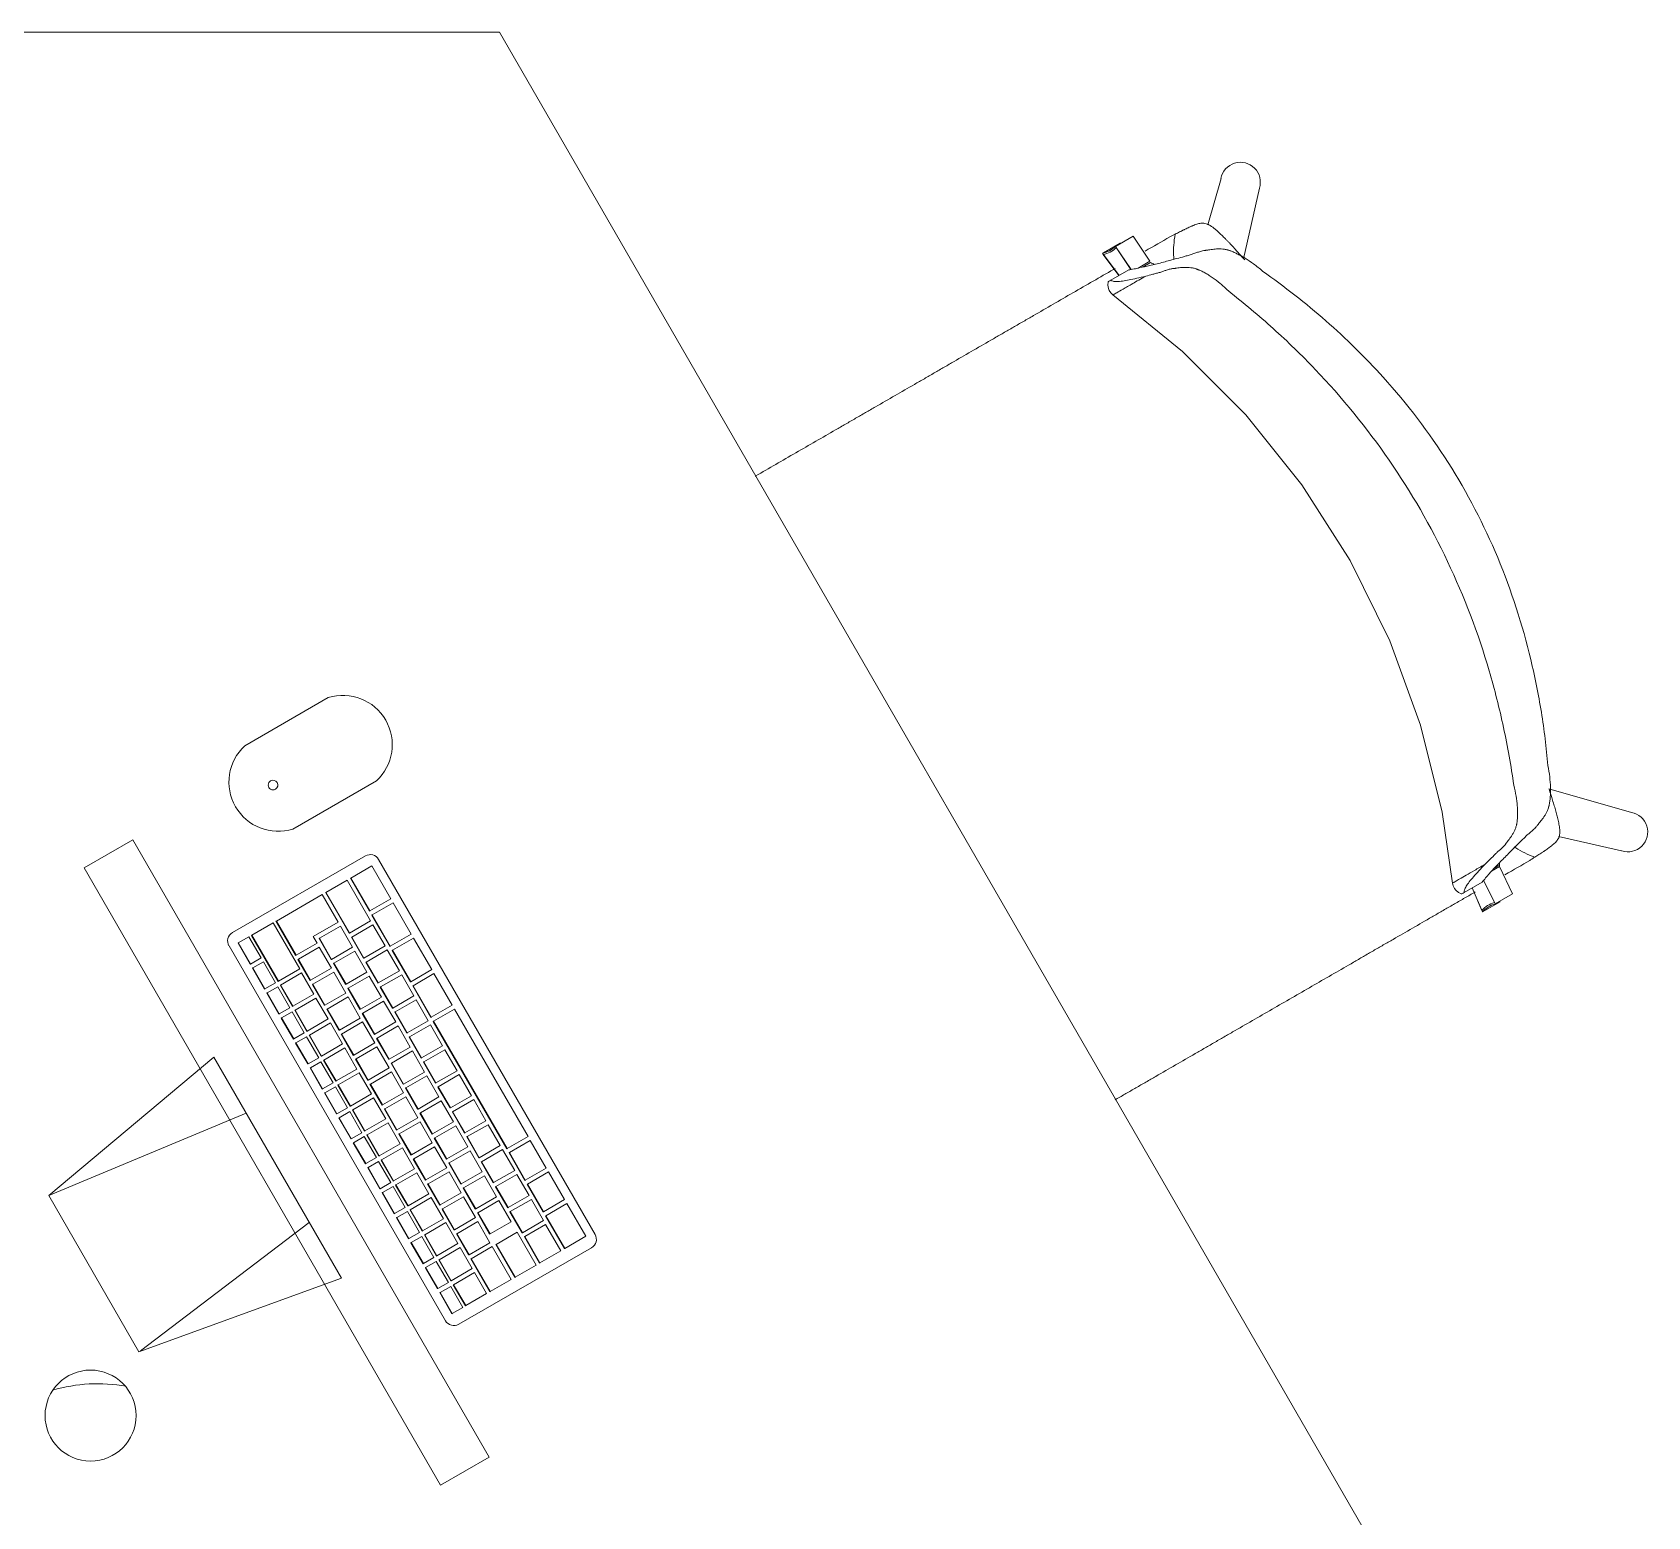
# Model space of a CAD drawing. Header units: millimetres. Extents: x 155927 to 295199, y -4084 to 97293.
# Drawn here: x 179994 to 181059, y 17883 to 18862 of the extents above; entities that cross this region are included whole.
import ezdxf

# ---------------------------------------------------------------- set-up
doc = ezdxf.new("R2010")
doc.units = ezdxf.units.MM
doc.header["$MEASUREMENT"] = 0
doc.layers.add('A-GENM', color=8, linetype='CONTINUOUS', lineweight=9)
doc.layers.add('I-FURN', color=8, linetype='CONTINUOUS', lineweight=9)

msp = doc.modelspace()

# ---------------------------------------------------------------- linework, layer by layer
at = {"layer": 'A-GENM'}
for p, q in [((180188.9, 18423.4), (180133.9, 18391.6)), ((180165.6, 18336.6), (180220.6, 18368.4)), ((180213.4, 18319), (180125.8, 18268.4)), ((180217.6, 18312.4), (180203.8, 18304.4)), ((180230.1, 18290.7), (180217.6, 18312.4)), ((180364.8, 18069.4), (180222.1, 18316.7)), ((180201.3, 18302.9), (180187.4, 18294.9)), ((180216.8, 18276.1), (180201.3, 18302.9)), ((180203.6, 18304.3), (180203.8, 18304.4)), ((180216.1, 18282.6), (180203.6, 18304.3)), ((180203.8, 18304.4), (180216.3, 18282.8)), ((180184.9, 18293.5), (180154.7, 18276)), ((180195.4, 18275.3), (180184.9, 18293.5)), ((180187.2, 18294.8), (180187.4, 18294.9)), ((180202.7, 18268), (180187.2, 18294.8)), ((180187.4, 18294.9), (180202.9, 18268.1)), ((180216.3, 18282.8), (180230.1, 18290.7)), ((180231.6, 18288.1), (180217.8, 18280.2)), ((180243.6, 18267.3), (180231.6, 18288.1)), ((180154.4, 18275.9), (180154.7, 18276)), ((180167.4, 18253.4), (180154.4, 18275.9)), ((180154.7, 18276), (180167.7, 18253.5)), ((180202.9, 18268.1), (180216.8, 18276.1)), ((180216.1, 18282.6), (180216.3, 18282.8)), ((180217.6, 18280), (180217.8, 18280.2)), ((180229.6, 18259.2), (180217.6, 18280)), ((180217.8, 18280.2), (180229.8, 18259.4)), ((180136.6, 18265.6), (180129.6, 18261.6)), ((180144.6, 18251.7), (180136.6, 18265.6)), ((180138.3, 18266.6), (180138.5, 18266.7)), ((180155.8, 18236.2), (180138.3, 18266.6)), ((180152.6, 18274.8), (180138.5, 18266.7)), ((180138.5, 18266.7), (180156, 18236.4)), ((180170.1, 18244.5), (180152.6, 18274.8)), ((180179, 18265.8), (180195.4, 18275.3)), ((180181.5, 18261.5), (180179, 18265.8)), ((180196.9, 18272.7), (180183.1, 18264.7)), ((180204.9, 18258.8), (180196.9, 18272.7)), ((180202.7, 18268), (180202.9, 18268.1)), ((180204.2, 18265.4), (180204.4, 18265.5)), ((180212.2, 18251.5), (180204.2, 18265.4)), ((180218.3, 18273.5), (180204.4, 18265.5)), ((180204.4, 18265.5), (180212.4, 18251.6)), ((180226.3, 18259.6), (180218.3, 18273.5)), ((180229.8, 18259.4), (180243.6, 18267.3)), ((180123.5, 18259.8), (180266.2, 18012.5)), ((180129.4, 18261.4), (180129.6, 18261.6)), ((180137.4, 18247.6), (180129.4, 18261.4)), ((180129.6, 18261.6), (180137.6, 18247.7)), ((180167.7, 18253.5), (180181.5, 18261.5)), ((180183, 18258.9), (180169.2, 18250.9)), ((180182.8, 18264.6), (180183.1, 18264.7)), ((180190.8, 18250.7), (180182.8, 18264.6)), ((180191, 18245), (180183, 18258.9)), ((180183.1, 18264.7), (180191.1, 18250.8)), ((180191.1, 18250.8), (180204.9, 18258.8)), ((180206.4, 18256.2), (180192.6, 18248.2)), ((180214.4, 18242.4), (180206.4, 18256.2)), ((180212.4, 18251.6), (180226.3, 18259.6)), ((180227.8, 18257), (180213.9, 18249)), ((180235.8, 18243.2), (180227.8, 18257)), ((180229.6, 18259.2), (180229.8, 18259.4)), ((180231.1, 18256.6), (180231.3, 18256.8)), ((180243.1, 18235.9), (180231.1, 18256.6)), ((180245.1, 18264.7), (180231.3, 18256.8)), ((180231.3, 18256.8), (180243.3, 18236)), ((180257.1, 18244), (180245.1, 18264.7)), ((180137.4, 18247.6), (180137.6, 18247.7)), ((180137.6, 18247.7), (180144.6, 18251.7)), ((180138.9, 18245), (180139.1, 18245.1)), ((180146.9, 18231.1), (180138.9, 18245)), ((180146.1, 18249.1), (180139.1, 18245.1)), ((180139.1, 18245.1), (180147.1, 18231.3)), ((180154.1, 18235.3), (180146.1, 18249.1)), ((180156, 18236.4), (180170.1, 18244.5)), ((180167.4, 18253.4), (180167.7, 18253.5)), ((180168.9, 18250.8), (180169.2, 18250.9)), ((180176.9, 18236.9), (180168.9, 18250.8)), ((180169.2, 18250.9), (180177.2, 18237)), ((180177.2, 18237), (180191, 18245)), ((180190.8, 18250.7), (180191.1, 18250.8)), ((180192.3, 18248.1), (180192.6, 18248.2)), ((180200.3, 18234.2), (180192.3, 18248.1)), ((180192.6, 18248.2), (180200.6, 18234.4)), ((180212.2, 18251.5), (180212.4, 18251.6)), ((180213.7, 18248.9), (180213.9, 18249)), ((180221.7, 18235.1), (180213.7, 18248.9)), ((180213.9, 18249), (180221.9, 18235.2)), ((180243.3, 18236), (180257.1, 18244)), ((180147.1, 18231.3), (180154.1, 18235.3)), ((180155.8, 18236.2), (180156, 18236.4)), ((180157.3, 18233.6), (180157.5, 18233.8)), ((180165.3, 18219.8), (180157.3, 18233.6)), ((180171.3, 18241.8), (180157.5, 18233.8)), ((180157.5, 18233.8), (180165.5, 18219.9)), ((180179.3, 18227.9), (180171.3, 18241.8)), ((180176.9, 18236.9), (180177.2, 18237)), ((180178.4, 18234.3), (180178.7, 18234.4)), ((180186.4, 18220.5), (180178.4, 18234.3)), ((180192.5, 18242.4), (180178.7, 18234.4)), ((180178.7, 18234.4), (180186.7, 18220.6)), ((180200.5, 18228.6), (180192.5, 18242.4)), ((180200.3, 18234.2), (180200.6, 18234.4)), ((180200.6, 18234.4), (180214.4, 18242.4)), ((180215.9, 18239.8), (180202.1, 18231.8)), ((180223.9, 18225.9), (180215.9, 18239.8)), ((180221.7, 18235.1), (180221.9, 18235.2)), ((180221.9, 18235.2), (180235.8, 18243.2)), ((180237.3, 18240.6), (180223.4, 18232.6)), ((180245.3, 18226.7), (180237.3, 18240.6)), ((180243.1, 18235.9), (180243.3, 18236)), ((180244.6, 18233.3), (180244.8, 18233.4)), ((180256.6, 18212.5), (180244.6, 18233.3)), ((180258.6, 18241.4), (180244.8, 18233.4)), ((180244.8, 18233.4), (180256.8, 18212.6)), ((180270.6, 18220.6), (180258.6, 18241.4)), ((180146.9, 18231.1), (180147.1, 18231.3)), ((180148.4, 18228.5), (180148.6, 18228.7)), ((180156.4, 18214.7), (180148.4, 18228.5)), ((180155.6, 18232.7), (180148.6, 18228.7)), ((180148.6, 18228.7), (180156.6, 18214.8)), ((180163.6, 18218.8), (180155.6, 18232.7)), ((180165.5, 18219.9), (180179.3, 18227.9)), ((180180.8, 18225.3), (180167, 18217.3)), ((180188.8, 18211.5), (180180.8, 18225.3)), ((180186.7, 18220.6), (180200.5, 18228.6)), ((180202, 18226), (180188.2, 18218)), ((180201.8, 18231.6), (180202.1, 18231.8)), ((180209.8, 18217.8), (180201.8, 18231.6)), ((180210, 18212.1), (180202, 18226)), ((180202.1, 18231.8), (180210.1, 18217.9)), ((180210.1, 18217.9), (180223.9, 18225.9)), ((180225.4, 18223.3), (180211.6, 18215.3)), ((180223.2, 18232.5), (180223.4, 18232.6)), ((180231.2, 18218.6), (180223.2, 18232.5)), ((180223.4, 18232.6), (180231.4, 18218.7)), ((180233.4, 18209.5), (180225.4, 18223.3)), ((180231.4, 18218.7), (180245.3, 18226.7)), ((180246.8, 18224.1), (180232.9, 18216.1)), ((180254.8, 18210.3), (180246.8, 18224.1)), ((180156.4, 18214.7), (180156.6, 18214.8)), ((180156.6, 18214.8), (180163.6, 18218.8)), ((180157.9, 18212.1), (180158.1, 18212.2)), ((180165.9, 18198.2), (180157.9, 18212.1)), ((180165.1, 18216.2), (180158.1, 18212.2)), ((180158.1, 18212.2), (180166.1, 18198.4)), ((180173.1, 18202.3), (180165.1, 18216.2)), ((180165.3, 18219.8), (180165.5, 18219.9)), ((180166.8, 18217.2), (180167, 18217.3)), ((180174.8, 18203.3), (180166.8, 18217.2)), ((180167, 18217.3), (180175, 18203.5)), ((180186.4, 18220.5), (180186.7, 18220.6)), ((180187.9, 18217.9), (180188.2, 18218)), ((180195.9, 18204), (180187.9, 18217.9)), ((180188.2, 18218), (180196.2, 18204.1)), ((180196.2, 18204.1), (180210, 18212.1)), ((180209.8, 18217.8), (180210.1, 18217.9)), ((180211.3, 18215.2), (180211.6, 18215.3)), ((180219.3, 18201.3), (180211.3, 18215.2)), ((180211.6, 18215.3), (180219.6, 18201.5)), ((180231.2, 18218.6), (180231.4, 18218.7)), ((180232.7, 18216), (180232.9, 18216.1)), ((180240.7, 18202.1), (180232.7, 18216)), ((180232.9, 18216.1), (180240.9, 18202.3)), ((180256.6, 18212.5), (180256.8, 18212.6)), ((180256.8, 18212.6), (180270.6, 18220.6)), ((180272.1, 18218), (180258.3, 18210)), ((180320.6, 18134), (180272.1, 18218)), ((180166.1, 18198.4), (180173.1, 18202.3)), ((180174.8, 18203.3), (180175, 18203.5)), ((180175, 18203.5), (180188.8, 18211.5)), ((180190.3, 18208.9), (180176.5, 18200.9)), ((180198.3, 18195), (180190.3, 18208.9)), ((180195.9, 18204), (180196.2, 18204.1)), ((180197.4, 18201.4), (180197.7, 18201.5)), ((180205.4, 18187.5), (180197.4, 18201.4)), ((180211.5, 18209.5), (180197.7, 18201.5)), ((180197.7, 18201.5), (180205.7, 18187.7)), ((180219.5, 18195.7), (180211.5, 18209.5)), ((180219.3, 18201.3), (180219.6, 18201.5)), ((180219.6, 18201.5), (180233.4, 18209.5)), ((180234.9, 18206.9), (180221.1, 18198.9)), ((180242.9, 18193), (180234.9, 18206.9)), ((180240.7, 18202.1), (180240.9, 18202.3)), ((180240.9, 18202.3), (180254.8, 18210.3)), ((180256.3, 18207.7), (180242.4, 18199.7)), ((180264.3, 18193.8), (180256.3, 18207.7)), ((180258.1, 18209.9), (180258.3, 18210)), ((180306.6, 18125.9), (180258.1, 18209.9)), ((180258.3, 18210), (180306.8, 18126)), ((180165.9, 18198.2), (180166.1, 18198.4)), ((180167.4, 18195.6), (180167.6, 18195.8)), ((180175.4, 18181.8), (180167.4, 18195.6)), ((180174.6, 18199.7), (180167.6, 18195.8)), ((180167.6, 18195.8), (180175.6, 18181.9)), ((180182.6, 18185.9), (180174.6, 18199.7)), ((180176.3, 18200.7), (180176.5, 18200.9)), ((180184.3, 18186.9), (180176.3, 18200.7)), ((180176.5, 18200.9), (180184.5, 18187)), ((180184.5, 18187), (180198.3, 18195)), ((180199.8, 18192.4), (180186, 18184.4)), ((180207.8, 18178.5), (180199.8, 18192.4)), ((180205.7, 18187.7), (180219.5, 18195.7)), ((180221, 18193.1), (180207.2, 18185.1)), ((180220.8, 18198.7), (180221.1, 18198.9)), ((180228.8, 18184.9), (180220.8, 18198.7)), ((180229, 18179.2), (180221, 18193.1)), ((180221.1, 18198.9), (180229.1, 18185)), ((180229.1, 18185), (180242.9, 18193)), ((180244.4, 18190.4), (180230.6, 18182.4)), ((180242.2, 18199.5), (180242.4, 18199.7)), ((180250.2, 18185.7), (180242.2, 18199.5)), ((180242.4, 18199.7), (180250.4, 18185.8)), ((180252.4, 18176.5), (180244.4, 18190.4)), ((180250.4, 18185.8), (180264.3, 18193.8)), ((180265.8, 18191.2), (180251.9, 18183.2)), ((180273.8, 18177.4), (180265.8, 18191.2)), ((180175.4, 18181.8), (180175.6, 18181.9)), ((180175.6, 18181.9), (180182.6, 18185.9)), ((180184.1, 18183.3), (180177.1, 18179.3)), ((180192.1, 18169.4), (180184.1, 18183.3)), ((180184.3, 18186.9), (180184.5, 18187)), ((180185.8, 18184.3), (180186, 18184.4)), ((180193.8, 18170.4), (180185.8, 18184.3)), ((180186, 18184.4), (180194, 18170.6)), ((180205.4, 18187.5), (180205.7, 18187.7)), ((180206.9, 18184.9), (180207.2, 18185.1)), ((180214.9, 18171.1), (180206.9, 18184.9)), ((180207.2, 18185.1), (180215.2, 18171.2)), ((180228.8, 18184.9), (180229.1, 18185)), ((180230.3, 18182.3), (180230.6, 18182.4)), ((180238.3, 18168.4), (180230.3, 18182.3)), ((180230.6, 18182.4), (180238.6, 18168.6)), ((180250.2, 18185.7), (180250.4, 18185.8)), ((180251.7, 18183.1), (180251.9, 18183.2)), ((180259.7, 18169.2), (180251.7, 18183.1)), ((180251.9, 18183.2), (180259.9, 18169.4)), ((180176.9, 18179.2), (180177.1, 18179.3)), ((180184.9, 18165.3), (180176.9, 18179.2)), ((180177.1, 18179.3), (180185.1, 18165.4)), ((180185.1, 18165.4), (180192.1, 18169.4)), ((180193.8, 18170.4), (180194, 18170.6)), ((180194, 18170.6), (180207.8, 18178.5)), ((180209.3, 18175.9), (180195.5, 18168)), ((180217.3, 18162.1), (180209.3, 18175.9)), ((180214.9, 18171.1), (180215.2, 18171.2)), ((180215.2, 18171.2), (180229, 18179.2)), ((180230.5, 18176.6), (180216.7, 18168.6)), ((180238.5, 18162.8), (180230.5, 18176.6)), ((180238.6, 18168.6), (180252.4, 18176.5)), ((180253.9, 18173.9), (180240.1, 18166)), ((180261.9, 18160.1), (180253.9, 18173.9)), ((180259.7, 18169.2), (180259.9, 18169.4)), ((180259.9, 18169.4), (180273.8, 18177.4)), ((180275.3, 18174.8), (180261.4, 18166.8)), ((180283.3, 18160.9), (180275.3, 18174.8)), ((180184.9, 18165.3), (180185.1, 18165.4)), ((180186.4, 18162.7), (180186.6, 18162.8)), ((180194.4, 18148.9), (180186.4, 18162.7)), ((180193.6, 18166.8), (180186.6, 18162.8)), ((180186.6, 18162.8), (180194.6, 18149)), ((180201.6, 18153), (180193.6, 18166.8)), ((180195.3, 18167.8), (180195.5, 18168)), ((180203.3, 18154), (180195.3, 18167.8)), ((180195.5, 18168), (180203.5, 18154.1)), ((180203.5, 18154.1), (180217.3, 18162.1)), ((180218.8, 18159.5), (180205, 18151.5)), ((180216.4, 18168.5), (180216.7, 18168.6)), ((180224.4, 18154.6), (180216.4, 18168.5)), ((180216.7, 18168.6), (180224.7, 18154.8)), ((180226.8, 18145.6), (180218.8, 18159.5)), ((180224.7, 18154.8), (180238.5, 18162.8)), ((180240, 18160.2), (180226.2, 18152.2)), ((180238.3, 18168.4), (180238.6, 18168.6)), ((180239.8, 18165.8), (180240.1, 18166)), ((180247.8, 18152), (180239.8, 18165.8)), ((180248, 18146.3), (180240, 18160.2)), ((180240.1, 18166), (180248.1, 18152.1)), ((180248.1, 18152.1), (180261.9, 18160.1)), ((180261.2, 18166.6), (180261.4, 18166.8)), ((180269.2, 18152.8), (180261.2, 18166.6)), ((180261.4, 18166.8), (180269.4, 18152.9)), ((180269.4, 18152.9), (180283.3, 18160.9)), ((180194.4, 18148.9), (180194.6, 18149)), ((180194.6, 18149), (180201.6, 18153)), ((180203.1, 18150.4), (180196.1, 18146.4)), ((180211.1, 18136.5), (180203.1, 18150.4)), ((180203.3, 18154), (180203.5, 18154.1)), ((180204.8, 18151.4), (180205, 18151.5)), ((180212.8, 18137.5), (180204.8, 18151.4)), ((180205, 18151.5), (180213, 18137.7)), ((180224.4, 18154.6), (180224.7, 18154.8)), ((180225.9, 18152), (180226.2, 18152.2)), ((180233.9, 18138.2), (180225.9, 18152)), ((180226.2, 18152.2), (180234.2, 18138.3)), ((180247.8, 18152), (180248.1, 18152.1)), ((180249.3, 18149.4), (180249.6, 18149.5)), ((180257.3, 18135.5), (180249.3, 18149.4)), ((180263.4, 18157.5), (180249.6, 18149.5)), ((180249.6, 18149.5), (180257.6, 18135.7)), ((180271.4, 18143.6), (180263.4, 18157.5)), ((180269.2, 18152.8), (180269.4, 18152.9)), ((180270.7, 18150.2), (180270.9, 18150.3)), ((180278.7, 18136.3), (180270.7, 18150.2)), ((180284.8, 18158.3), (180270.9, 18150.3)), ((180270.9, 18150.3), (180278.9, 18136.5)), ((180292.8, 18144.4), (180284.8, 18158.3)), ((180195.9, 18146.3), (180196.1, 18146.4)), ((180203.9, 18132.4), (180195.9, 18146.3)), ((180196.1, 18146.4), (180204.1, 18132.5)), ((180212.8, 18137.5), (180213, 18137.7)), ((180213, 18137.7), (180226.8, 18145.6)), ((180228.3, 18143), (180214.5, 18135.1)), ((180236.3, 18129.2), (180228.3, 18143)), ((180233.9, 18138.2), (180234.2, 18138.3)), ((180234.2, 18138.3), (180248, 18146.3)), ((180249.5, 18143.7), (180235.7, 18135.7)), ((180257.5, 18129.8), (180249.5, 18143.7)), ((180257.6, 18135.7), (180271.4, 18143.6)), ((180272.9, 18141), (180259.1, 18133.1)), ((180280.9, 18127.2), (180272.9, 18141)), ((180278.9, 18136.5), (180292.8, 18144.4)), ((180294.3, 18141.8), (180280.4, 18133.9)), ((180302.3, 18128), (180294.3, 18141.8)), ((180203.9, 18132.4), (180204.1, 18132.5)), ((180204.1, 18132.5), (180211.1, 18136.5)), ((180205.4, 18129.8), (180205.6, 18129.9)), ((180213.4, 18115.9), (180205.4, 18129.8)), ((180212.6, 18133.9), (180205.6, 18129.9)), ((180205.6, 18129.9), (180213.6, 18116.1)), ((180220.6, 18120.1), (180212.6, 18133.9)), ((180214.3, 18134.9), (180214.5, 18135.1)), ((180222.3, 18121.1), (180214.3, 18134.9)), ((180214.5, 18135.1), (180222.5, 18121.2)), ((180222.5, 18121.2), (180236.3, 18129.2)), ((180237.8, 18126.6), (180224, 18118.6)), ((180235.4, 18135.6), (180235.7, 18135.7)), ((180243.4, 18121.7), (180235.4, 18135.6)), ((180235.7, 18135.7), (180243.7, 18121.9)), ((180245.8, 18112.7), (180237.8, 18126.6)), ((180243.7, 18121.9), (180257.5, 18129.8)), ((180259, 18127.2), (180245.2, 18119.3)), ((180257.3, 18135.5), (180257.6, 18135.7)), ((180258.8, 18132.9), (180259.1, 18133.1)), ((180266.8, 18119.1), (180258.8, 18132.9)), ((180267, 18113.4), (180259, 18127.2)), ((180259.1, 18133.1), (180267.1, 18119.2)), ((180267.1, 18119.2), (180280.9, 18127.2)), ((180278.7, 18136.3), (180278.9, 18136.5)), ((180280.2, 18133.7), (180280.4, 18133.9)), ((180288.2, 18119.9), (180280.2, 18133.7)), ((180280.4, 18133.9), (180288.4, 18120)), ((180288.4, 18120), (180302.3, 18128)), ((180306.8, 18126), (180320.6, 18134)), ((180322.1, 18131.4), (180308.3, 18123.4)), ((180332.6, 18113.2), (180322.1, 18131.4)), ((180213.4, 18115.9), (180213.6, 18116.1)), ((180213.6, 18116.1), (180220.6, 18120.1)), ((180222.1, 18117.5), (180215.1, 18113.5)), ((180230.1, 18103.6), (180222.1, 18117.5)), ((180222.3, 18121.1), (180222.5, 18121.2)), ((180223.8, 18118.5), (180224, 18118.6)), ((180231.8, 18104.6), (180223.8, 18118.5)), ((180224, 18118.6), (180232, 18104.7)), ((180243.4, 18121.7), (180243.7, 18121.9)), ((180244.9, 18119.1), (180245.2, 18119.3)), ((180252.9, 18105.3), (180244.9, 18119.1)), ((180245.2, 18119.3), (180253.2, 18105.4)), ((180266.8, 18119.1), (180267.1, 18119.2)), ((180268.3, 18116.5), (180268.6, 18116.6)), ((180276.3, 18102.6), (180268.3, 18116.5)), ((180282.4, 18124.6), (180268.6, 18116.6)), ((180268.6, 18116.6), (180276.6, 18102.7)), ((180290.4, 18110.7), (180282.4, 18124.6)), ((180288.2, 18119.9), (180288.4, 18120)), ((180289.7, 18117.3), (180289.9, 18117.4)), ((180297.7, 18103.4), (180289.7, 18117.3)), ((180303.8, 18125.4), (180289.9, 18117.4)), ((180289.9, 18117.4), (180297.9, 18103.6)), ((180311.8, 18111.5), (180303.8, 18125.4)), ((180306.6, 18125.9), (180306.8, 18126)), ((180308.1, 18123.3), (180308.3, 18123.4)), ((180318.6, 18105.1), (180308.1, 18123.3)), ((180308.3, 18123.4), (180318.8, 18105.2)), ((180214.9, 18113.3), (180215.1, 18113.5)), ((180222.9, 18099.5), (180214.9, 18113.3)), ((180215.1, 18113.5), (180223.1, 18099.6)), ((180232, 18104.7), (180245.8, 18112.7)), ((180247.3, 18110.1), (180233.5, 18102.1)), ((180255.3, 18096.3), (180247.3, 18110.1)), ((180252.9, 18105.3), (180253.2, 18105.4)), ((180253.2, 18105.4), (180267, 18113.4)), ((180268.5, 18110.8), (180254.7, 18102.8)), ((180276.5, 18096.9), (180268.5, 18110.8)), ((180276.6, 18102.7), (180290.4, 18110.7)), ((180291.9, 18108.1), (180278.1, 18100.2)), ((180299.9, 18094.3), (180291.9, 18108.1)), ((180297.9, 18103.6), (180311.8, 18111.5)), ((180313.3, 18108.9), (180299.4, 18101)), ((180321.3, 18095.1), (180313.3, 18108.9)), ((180318.6, 18105.1), (180318.8, 18105.2)), ((180318.8, 18105.2), (180332.6, 18113.2)), ((180334.1, 18110.6), (180320.3, 18102.6)), ((180344.6, 18092.4), (180334.1, 18110.6)), ((180222.9, 18099.5), (180223.1, 18099.6)), ((180223.1, 18099.6), (180230.1, 18103.6)), ((180224.4, 18096.9), (180224.6, 18097)), ((180232.4, 18083), (180224.4, 18096.9)), ((180231.6, 18101), (180224.6, 18097)), ((180224.6, 18097), (180232.6, 18083.2)), ((180239.6, 18087.2), (180231.6, 18101)), ((180231.8, 18104.6), (180232, 18104.7)), ((180233.3, 18102), (180233.5, 18102.1)), ((180241.3, 18088.2), (180233.3, 18102)), ((180233.5, 18102.1), (180241.5, 18088.3)), ((180241.5, 18088.3), (180255.3, 18096.3)), ((180254.4, 18102.7), (180254.7, 18102.8)), ((180262.4, 18088.8), (180254.4, 18102.7)), ((180254.7, 18102.8), (180262.7, 18089)), ((180262.7, 18089), (180276.5, 18096.9)), ((180276.3, 18102.6), (180276.6, 18102.7)), ((180277.8, 18100), (180278.1, 18100.2)), ((180285.8, 18086.2), (180277.8, 18100)), ((180278.1, 18100.2), (180286.1, 18086.3)), ((180297.7, 18103.4), (180297.9, 18103.6)), ((180299.2, 18100.8), (180299.4, 18101)), ((180307.2, 18087), (180299.2, 18100.8)), ((180299.4, 18101), (180307.4, 18087.1)), ((180307.4, 18087.1), (180321.3, 18095.1)), ((180320.1, 18102.5), (180320.3, 18102.6)), ((180330.6, 18084.3), (180320.1, 18102.5)), ((180320.3, 18102.6), (180330.8, 18084.4)), ((180232.6, 18083.2), (180239.6, 18087.2)), ((180241.1, 18084.6), (180234.1, 18080.6)), ((180249.1, 18070.7), (180241.1, 18084.6)), ((180241.3, 18088.2), (180241.5, 18088.3)), ((180242.8, 18085.6), (180243, 18085.7)), ((180250.8, 18071.7), (180242.8, 18085.6)), ((180256.8, 18093.7), (180243, 18085.7)), ((180243, 18085.7), (180251, 18071.8)), ((180264.8, 18079.8), (180256.8, 18093.7)), ((180262.4, 18088.8), (180262.7, 18089)), ((180263.9, 18086.2), (180264.2, 18086.4)), ((180271.9, 18072.4), (180263.9, 18086.2)), ((180278, 18094.3), (180264.2, 18086.4)), ((180264.2, 18086.4), (180272.2, 18072.5)), ((180286, 18080.5), (180278, 18094.3)), ((180285.8, 18086.2), (180286.1, 18086.3)), ((180286.1, 18086.3), (180299.9, 18094.3)), ((180301.4, 18091.7), (180287.6, 18083.7)), ((180309.4, 18077.8), (180301.4, 18091.7)), ((180307.2, 18087), (180307.4, 18087.1)), ((180308.7, 18084.4), (180308.9, 18084.5)), ((180316.7, 18070.5), (180308.7, 18084.4)), ((180322.8, 18092.5), (180308.9, 18084.5)), ((180308.9, 18084.5), (180316.9, 18070.6)), ((180330.8, 18078.6), (180322.8, 18092.5)), ((180330.6, 18084.3), (180330.8, 18084.4)), ((180330.8, 18084.4), (180344.6, 18092.4)), ((180346.1, 18089.8), (180332.3, 18081.8)), ((180358.6, 18068.2), (180346.1, 18089.8)), ((180232.4, 18083), (180232.6, 18083.2)), ((180233.9, 18080.4), (180234.1, 18080.6)), ((180241.9, 18066.6), (180233.9, 18080.4)), ((180234.1, 18080.6), (180242.1, 18066.7)), ((180251, 18071.8), (180264.8, 18079.8)), ((180266.3, 18077.2), (180252.5, 18069.2)), ((180274.3, 18063.4), (180266.3, 18077.2)), ((180272.2, 18072.5), (180286, 18080.5)), ((180287.5, 18077.9), (180273.7, 18069.9)), ((180287.3, 18083.6), (180287.6, 18083.7)), ((180295.3, 18069.7), (180287.3, 18083.6)), ((180295.5, 18064), (180287.5, 18077.9)), ((180287.6, 18083.7), (180295.6, 18069.8)), ((180295.6, 18069.8), (180309.4, 18077.8)), ((180316.9, 18070.6), (180330.8, 18078.6)), ((180332.2, 18076), (180318.4, 18068)), ((180332.1, 18081.7), (180332.3, 18081.8)), ((180344.6, 18060.1), (180332.1, 18081.7)), ((180342.2, 18058.7), (180332.2, 18076)), ((180332.3, 18081.8), (180344.8, 18060.2)), ((180241.9, 18066.6), (180242.1, 18066.7)), ((180242.1, 18066.7), (180249.1, 18070.7)), ((180243.4, 18064), (180243.6, 18064.1)), ((180251.4, 18050.1), (180243.4, 18064)), ((180250.6, 18068.1), (180243.6, 18064.1)), ((180243.6, 18064.1), (180251.6, 18050.3)), ((180258.6, 18054.3), (180250.6, 18068.1)), ((180250.8, 18071.7), (180251, 18071.8)), ((180252.3, 18069.1), (180252.5, 18069.2)), ((180260.3, 18055.2), (180252.3, 18069.1)), ((180252.5, 18069.2), (180260.5, 18055.4)), ((180260.5, 18055.4), (180274.3, 18063.4)), ((180271.9, 18072.4), (180272.2, 18072.5)), ((180273.4, 18069.8), (180273.7, 18069.9)), ((180281.4, 18055.9), (180273.4, 18069.8)), ((180273.7, 18069.9), (180281.7, 18056)), ((180281.7, 18056), (180295.5, 18064)), ((180295.3, 18069.7), (180295.6, 18069.8)), ((180299.3, 18062.8), (180299.6, 18062.9)), ((180311.8, 18041.1), (180299.3, 18062.8)), ((180313.4, 18070.9), (180299.6, 18062.9)), ((180299.6, 18062.9), (180312.1, 18041.3)), ((180325.9, 18049.2), (180313.4, 18070.9)), ((180316.7, 18070.5), (180316.9, 18070.6)), ((180318.2, 18067.9), (180318.4, 18068)), ((180328.2, 18050.6), (180318.2, 18067.9)), ((180318.4, 18068), (180328.4, 18050.7)), ((180344.8, 18060.2), (180358.6, 18068.2)), ((180251.6, 18050.3), (180258.6, 18054.3)), ((180260.3, 18055.2), (180260.5, 18055.4)), ((180261.8, 18052.6), (180262, 18052.8)), ((180269.8, 18038.8), (180261.8, 18052.6)), ((180275.8, 18060.8), (180262, 18052.8)), ((180262, 18052.8), (180270, 18038.9)), ((180274.9, 18010.2), (180362.5, 18060.7)), ((180283.8, 18046.9), (180275.8, 18060.8)), ((180281.4, 18055.9), (180281.7, 18056)), ((180282.9, 18053.3), (180283.2, 18053.4)), ((180295.4, 18031.7), (180282.9, 18053.3)), ((180297, 18061.4), (180283.2, 18053.4)), ((180283.2, 18053.4), (180295.7, 18031.8)), ((180309.5, 18039.8), (180297, 18061.4)), ((180328.4, 18050.7), (180342.2, 18058.7)), ((180344.6, 18060.1), (180344.8, 18060.2)), ((180251.4, 18050.1), (180251.6, 18050.3)), ((180252.9, 18047.5), (180253.1, 18047.7)), ((180260.9, 18033.7), (180252.9, 18047.5)), ((180260.1, 18051.7), (180253.1, 18047.7)), ((180253.1, 18047.7), (180261.1, 18033.8)), ((180268.1, 18037.8), (180260.1, 18051.7)), ((180270, 18038.9), (180283.8, 18046.9)), ((180285.3, 18044.3), (180271.5, 18036.3)), ((180293.3, 18030.5), (180285.3, 18044.3)), ((180311.8, 18041.1), (180312.1, 18041.3)), ((180312.1, 18041.3), (180325.9, 18049.2)), ((180328.2, 18050.6), (180328.4, 18050.7)), ((180260.9, 18033.7), (180261.1, 18033.8)), ((180261.1, 18033.8), (180268.1, 18037.8)), ((180262.4, 18031.1), (180262.6, 18031.2)), ((180270.4, 18017.2), (180262.4, 18031.1)), ((180269.6, 18035.2), (180262.6, 18031.2)), ((180262.6, 18031.2), (180270.6, 18017.4)), ((180277.6, 18021.3), (180269.6, 18035.2)), ((180269.8, 18038.8), (180270, 18038.9)), ((180271.3, 18036.2), (180271.5, 18036.3)), ((180279.3, 18022.3), (180271.3, 18036.2)), ((180271.5, 18036.3), (180279.5, 18022.5)), ((180295.4, 18031.7), (180295.7, 18031.8)), ((180295.7, 18031.8), (180309.5, 18039.8)), ((180270.6, 18017.4), (180277.6, 18021.3)), ((180279.3, 18022.3), (180279.5, 18022.5)), ((180279.5, 18022.5), (180293.3, 18030.5)), ((180270.4, 18017.2), (180270.6, 18017.4))]:
    msp.add_line(p, q, dxfattribs=at)
for centre, radius, start, end in [((180198.6, 18392.3), 32.5, 312.6804, 107.3196), ((180155.9, 18367.7), 32.5, 132.6804, 287.3196), ((180152.5, 18365.7), 3.16, 120, 300), ((180152.5, 18365.7), 3.16, 300, 120), ((180216.6, 18313.5), 6.35, 30, 120), ((180128.9, 18262.9), 6.35, 120, 210), ((180359.3, 18066.2), 6.35, 300, 30), ((180271.7, 18015.7), 6.35, 210, 300)]:
    msp.add_arc(centre, radius, start, end, dxfattribs=at)
at = {"layer": 'I-FURN'}
for p, q in [((180301.8, 18862), (179151.8, 18861.9)), ((180876.8, 17866), (180301.8, 18862)), ((180777.5, 18765.6), (180768.8, 18735)), ((180792.4, 18712.6), (180802.8, 18759.2)), ((180710.9, 18722.9), (180699.9, 18716.6)), ((180707.9, 18720.8), (180719.5, 18727.5)), ((180719.5, 18727.5), (180730.6, 18711)), ((180699.3, 18716.3), (180710.3, 18701.7)), ((180699.8, 18715.4), (180710.1, 18701.6)), ((180718.2, 18705.6), (180707.9, 18720.8)), ((180718.1, 18705.6), (180708.4, 18720)), ((180716.6, 18705.3), (180704.8, 18698.5)), ((180730.6, 18711), (180722.9, 18706.5)), ((180731, 18710.1), (180726.2, 18707.3)), ((180702.8, 18695.3), (180703, 18697.4)), ((180703.2, 18693.1), (180702.8, 18695.3)), ((180703.8, 18691.7), (180703.2, 18693.1)), ((180704.8, 18690.1), (180703.8, 18691.7)), ((180706.2, 18688.8), (180704.8, 18690.1)), ((180706.2, 18688.8), (180752.1, 18651.6)), ((180752.1, 18651.6), (180793.9, 18609.8)), ((180793.9, 18609.8), (180830.8, 18563.6)), ((180830.8, 18563.6), (180862.6, 18513.7)), ((180862.6, 18513.7), (180888.8, 18460.7)), ((180888.8, 18460.7), (180909.1, 18405.2)), ((180909.1, 18405.2), (180923.2, 18347.8)), ((181048.1, 18347.7), (180993.6, 18363.2)), ((180923.2, 18347.8), (180930, 18301)), ((180027.9, 18311.1), (180060, 18329.6)), ((180295, 17922.7), (180060, 18329.6)), ((181000, 18331.7), (181041.6, 18322.4)), ((180027.9, 18311.1), (180262.9, 17904.1)), ((180955.9, 18308.9), (180961, 18311.9)), ((180957.9, 18311.2), (180960.5, 18312.7)), ((180961, 18311.9), (180969.7, 18293.9)), ((180930, 18301), (180930.5, 18299.2)), ((180930.5, 18299.2), (180931.4, 18297.5)), ((180931.4, 18297.5), (180932.3, 18296.3)), ((180949.6, 18301.7), (180937.7, 18294.9)), ((180943.1, 18298), (180949.9, 18282.1)), ((180943.1, 18298), (180949.5, 18283)), ((180958.2, 18287.3), (180950.6, 18302.9)), ((180932.3, 18296.3), (180934, 18294.8)), ((180934, 18294.8), (180936, 18293.9)), ((180949.9, 18282.1), (180961.5, 18288.8)), ((180969.7, 18293.9), (180958.2, 18287.3)), ((180004.7, 18095), (180113.4, 18186.3)), ((180113.4, 18186.3), (180197.6, 18040.5)), ((180134.7, 18149.4), (180004.7, 18095)), ((180064.1, 17992), (180004.7, 18095)), ((180176.3, 18077.4), (180065.2, 17992.8)), ((180197.6, 18040.5), (180064.1, 17992)), ((180262.9, 17904.1), (180295, 17922.7))]:
    msp.add_line(p, q, dxfattribs=at)
for centre, radius, start, end in [((180790.3, 18763.2), 13.1, 341.9896, 169.6059), ((181045.7, 18334.8), 13.1, 251.9662, 79.5824), ((180032.2, 17950), 30, 0, 180), ((180036.8, 17866), 105, 79.7385, 106.336), ((180032.2, 17950), 30, 180, 0)]:
    msp.add_arc(centre, radius, start, end, dxfattribs=at)
for centre, start_param, end_param in [((180707.3, 18739.9), 2.819103, 2.902745), ((180695.7, 18733.3), 2.819103, 3.398599), ((180696.2, 18732.4), 2.819103, 3.398599), ((180962.4, 18271.4), 6.026179, 6.605675), ((180962.9, 18270.5), 6.026179, 6.605675)]:
    msp.add_ellipse(centre, major_axis=(-8.7, 15.1), ratio=0.978487, start_param=start_param, end_param=end_param, dxfattribs=at)
for points, knots in [([(180747.2, 18728.9), (180748.2, 18729.3), (180749.7, 18730.1), (180751.4, 18731), (180752.4, 18731.5), (180753.1, 18731.8), (180753.9, 18732.2), (180754.8, 18732.6), (180755.9, 18733.1), (180757, 18733.7), (180757.8, 18734), (180758.3, 18734.2), (180758.6, 18734.4), (180759, 18734.5), (180759.5, 18734.7), (180760.3, 18735.1), (180761.5, 18735.5), (180762.8, 18735.9), (180764.1, 18736.1), (180765.4, 18736.2), (180766.9, 18736), (180768.2, 18735.6), (180769.2, 18735.2), (180769.9, 18734.8), (180770.6, 18734.4), (180771.5, 18733.8), (180772.7, 18732.9), (180774.1, 18731.8), (180775.5, 18730.6), (180776.8, 18729.3), (180778, 18728.2), (180779.2, 18727), (180780.4, 18725.8), (180781.7, 18724.5), (180783.4, 18722.6), (180786.5, 18719.3), (180789.1, 18716.4), (180790.7, 18714.7)], [0, 0, 0, 0, 0.0625, 0.09375, 0.109375, 0.125, 0.140625, 0.15625, 0.1875, 0.21875, 0.234375, 0.242188, 0.25, 0.257812, 0.265625, 0.28125, 0.3125, 0.34375, 0.375, 0.40625, 0.4375, 0.46875, 0.484375, 0.5, 0.515625, 0.53125, 0.5625, 0.59375, 0.625, 0.65625, 0.6875, 0.71875, 0.75, 0.78125, 0.8125, 0.875, 1, 1, 1, 1]), ([(180747.2, 18728.9), (180746.8, 18726.4), (180746.2, 18721.7), (180746.1, 18716.2), (180746.4, 18713.1), (180746.4, 18712.2)], [0, 0, 0, 0, 0.02777778, 0.05555556, 0.06696683, 0.06696683, 0.06696683, 0.06696683]), ([(180724, 18706.8), (180725.9, 18707.1), (180729.3, 18707.8), (180734.3, 18709.1), (180738.4, 18710.1), (180742.7, 18711.3), (180747.2, 18712.5), (180751.2, 18713.6), (180754.5, 18714.5), (180756.7, 18715.1), (180758.4, 18715.6), (180760, 18716.2), (180761.6, 18716.8), (180763.3, 18717.3), (180764.6, 18717.7), (180765.8, 18718), (180766.7, 18718.1), (180767.2, 18718.2), (180767.6, 18718.3), (180768, 18718.3), (180768.6, 18718.4), (180769.6, 18718.5), (180771, 18718.7), (180772.7, 18719), (180774.6, 18719.2), (180776.5, 18719.2), (180778.6, 18719.1), (180780.4, 18718.8), (180781.7, 18718.5), (180782.5, 18718.3), (180783.1, 18718.1), (180783.7, 18717.9), (180784.5, 18717.6), (180785.9, 18717), (180788, 18716), (180790.6, 18714.7), (180794.2, 18712.6), (180798.9, 18709.4), (180802.9, 18706.2), (180804.9, 18704.5)], [0, 0, 0, 0, 0.142857, 0.214286, 0.285714, 0.357143, 0.428571, 0.5, 0.535714, 0.571429, 0.589286, 0.607143, 0.642857, 0.660714, 0.678571, 0.696429, 0.705357, 0.709821, 0.714286, 0.71875, 0.723214, 0.732143, 0.75, 0.767857, 0.785714, 0.803571, 0.821429, 0.839286, 0.848214, 0.852679, 0.857143, 0.861607, 0.866071, 0.875, 0.892857, 0.910714, 0.928571, 0.964286, 1, 1, 1, 1]), ([(180470.4, 18569.3), (180470.5, 18569.3), (180475, 18571.9), (180483.9, 18577.1), (180497.2, 18584.8), (180510.3, 18592.3), (180521.2, 18598.6), (180529.9, 18603.6), (180536.6, 18607.5), (180543.2, 18611.3), (180551.8, 18616.3), (180562.6, 18622.5), (180573.2, 18628.6), (180581.9, 18633.6), (180588.4, 18637.4), (180595, 18641.2), (180603.6, 18646.2), (180614.4, 18652.4), (180625.2, 18658.7), (180633.9, 18663.7), (180640.6, 18667.5), (180647.2, 18671.4), (180656, 18676.4), (180666.8, 18682.7), (180679.8, 18690.2), (180693.2, 18697.9), (180702.5, 18703.3), (180707.3, 18706.1), (180707.7, 18706.3)], [-0.751114, -0.751114, -0.751114, -0.751114, -0.75, -0.7142857, -0.6785714, -0.6428571, -0.6071429, -0.5892857, -0.5714286, -0.5535714, -0.5357143, -0.5, -0.4642857, -0.4464286, -0.4285714, -0.4107143, -0.3928571, -0.3571429, -0.3214286, -0.3035714, -0.2857143, -0.2678571, -0.25, -0.2142857, -0.1785714, -0.1428571, -0.1071429, -0.103964, -0.103964, -0.103964, -0.103964]), ([(180782.3, 18691.5), (180780.5, 18693.3), (180776.8, 18696.5), (180772.5, 18699.9), (180769.1, 18702.1), (180766.7, 18703.5), (180764.7, 18704.5), (180763.3, 18705.1), (180762.5, 18705.4), (180762, 18705.7), (180761.4, 18705.9), (180760.7, 18706.1), (180759.4, 18706.5), (180757.6, 18706.8), (180755.5, 18707), (180753.5, 18707), (180751.6, 18706.9), (180749.9, 18706.7), (180748.5, 18706.5), (180747.5, 18706.4), (180747, 18706.3), (180746.6, 18706.3), (180746.2, 18706.3), (180745.7, 18706.2), (180744.9, 18706.1), (180743.9, 18705.9), (180742.7, 18705.6), (180741.2, 18705.1), (180739.9, 18704.6), (180738.5, 18704.1), (180737.3, 18703.7), (180736.1, 18703.4), (180734.5, 18703), (180731.7, 18702.2), (180729.3, 18701.6), (180727.8, 18701.2)], [0, 0, 0, 0, 0.0625, 0.125, 0.15625, 0.1875, 0.21875, 0.234375, 0.242188, 0.25, 0.257812, 0.265625, 0.28125, 0.3125, 0.34375, 0.375, 0.40625, 0.4375, 0.46875, 0.484375, 0.492188, 0.5, 0.507812, 0.515625, 0.53125, 0.5625, 0.59375, 0.625, 0.6875, 0.71875, 0.75, 0.78125, 0.8125, 0.875, 1, 1, 1, 1]), ([(180733.6, 18708.9), (180733.1, 18709.2), (180732.2, 18709.6), (180731.4, 18709.9), (180731, 18710.1)], [-0.5281276, -0.5281276, -0.5281276, -0.5281276, -0.3333333, -0.1189454, -0.1189454, -0.1189454, -0.1189454]), ([(180804.9, 18704.5), (180819.4, 18694.3), (180847.2, 18672.5), (180889.4, 18631.1), (180929, 18579.4), (180961.7, 18516.4), (180979.8, 18460.1), (180989.1, 18413.8), (180992, 18390.4), (180993, 18378.6)], [-1, -1, -1, -1, -0.863636, -0.727273, -0.545455, -0.363636, -0.181818, -0.090909, 0, 0, 0, 0]), ([(180706.2, 18688.8), (180706.2, 18688.8), (180706.3, 18688.8), (180706.7, 18689.1), (180707.5, 18689.5), (180709.2, 18690.5), (180712.6, 18692.5), (180718.9, 18696.1), (180724.5, 18699.4), (180727.8, 18701.2)], [0.3374293, 0.3374293, 0.3374293, 0.3374293, 0.3888889, 0.4444444, 0.5138889, 0.5833333, 0.7222222, 0.8611111, 1, 1, 1, 1]), ([(180970.5, 18365.6), (180968.7, 18378.4), (180964.2, 18403.7), (180951.6, 18453.7), (180928.7, 18514), (180890, 18581.1), (180849.2, 18631.1), (180812.2, 18667), (180792.5, 18683.5), (180782.3, 18691.5)], [-1, -1, -1, -1, -0.9, -0.8, -0.6, -0.4, -0.2, -0.1, 0, 0, 0, 0]), ([(180993, 18378.6), (180993.5, 18376), (180994.3, 18371), (180994.7, 18365.3), (180994.7, 18361.2), (180994.6, 18358.2), (180994.4, 18355.9), (180994.1, 18354.4), (180994, 18353.6), (180993.9, 18353), (180993.8, 18352.3), (180993.6, 18351.6), (180993.2, 18350.2), (180992.5, 18348.5), (180991.6, 18346.7), (180990.6, 18345), (180989.5, 18343.5), (180988.4, 18342.1), (180987.5, 18341), (180986.9, 18340.2), (180986.6, 18339.8), (180986.3, 18339.5), (180986.1, 18339.1), (180985.7, 18338.7), (180985.2, 18338), (180984.3, 18337.1), (180983.3, 18336.2), (180982, 18335), (180980.7, 18333.9), (180979.4, 18332.8), (180978.4, 18331.9), (180977.5, 18331), (180976.2, 18329.7), (180974, 18327.6), (180971.1, 18324.6), (180967.8, 18321.4), (180964.7, 18318.2), (180961.7, 18315.2), (180959, 18312.4), (180956.6, 18309.8), (180955.2, 18308.2), (180954.5, 18307.4)], [0, 0, 0, 0, 0.035714, 0.071429, 0.089286, 0.107143, 0.125, 0.133929, 0.138393, 0.142857, 0.147321, 0.151786, 0.160714, 0.178571, 0.196429, 0.214286, 0.232143, 0.25, 0.267857, 0.276786, 0.28125, 0.285714, 0.290179, 0.294643, 0.303571, 0.321429, 0.339286, 0.357143, 0.392857, 0.410714, 0.428571, 0.446429, 0.464286, 0.5, 0.571429, 0.642857, 0.714286, 0.785714, 0.857143, 0.928571, 1, 1, 1, 1]), ([(180951.6, 18313.5), (180952.8, 18314.6), (180954.5, 18316.4), (180956.5, 18318.4), (180957.7, 18319.6), (180958.6, 18320.5), (180959.4, 18321.3), (180960.6, 18322.3), (180961.7, 18323.2), (180962.9, 18324.2), (180963.7, 18325.1), (180964.4, 18325.9), (180964.9, 18326.5), (180965.2, 18326.9), (180965.5, 18327.3), (180965.7, 18327.6), (180966, 18328), (180966.5, 18328.8), (180967.4, 18329.9), (180968.5, 18331.3), (180969.5, 18332.9), (180970.5, 18334.6), (180971.4, 18336.5), (180972, 18338.2), (180972.3, 18339.5), (180972.5, 18340.3), (180972.6, 18340.9), (180972.7, 18341.5), (180972.8, 18342.3), (180972.9, 18343.8), (180973, 18346), (180973, 18348.9), (180972.8, 18352.9), (180972.1, 18358.3), (180971.1, 18363.1), (180970.5, 18365.6)], [0, 0, 0, 0, 0.125, 0.1875, 0.21875, 0.25, 0.28125, 0.3125, 0.375, 0.40625, 0.4375, 0.46875, 0.484375, 0.492188, 0.5, 0.507812, 0.515625, 0.53125, 0.5625, 0.59375, 0.625, 0.65625, 0.6875, 0.71875, 0.734375, 0.742188, 0.75, 0.757812, 0.765625, 0.78125, 0.8125, 0.84375, 0.875, 0.9375, 1, 1, 1, 1]), ([(180993.8, 18362.9), (180994.5, 18360.6), (180995.7, 18357), (180997, 18352.6), (180997.8, 18350.2), (180998.3, 18348.4), (180998.7, 18346.7), (180999.2, 18345.2), (180999.6, 18343.5), (181000, 18341.8), (181000.3, 18339.9), (181000.6, 18338.2), (181000.8, 18336.7), (181000.8, 18335.6), (181000.8, 18334.8), (181000.8, 18334), (181000.7, 18332.9), (181000.4, 18331.6), (180999.8, 18330.3), (180999, 18329.1), (180998.2, 18328.1), (180997.2, 18327.2), (180996.3, 18326.4), (180995.6, 18325.8), (180995.2, 18325.5), (180994.8, 18325.3), (180994.5, 18325), (180994.1, 18324.7), (180993.4, 18324.2), (180992.4, 18323.5), (180991.4, 18322.8), (180990.5, 18322.2), (180989.9, 18321.8), (180989.2, 18321.3), (180988.3, 18320.7), (180986.6, 18319.6), (180985.2, 18318.7), (180984.3, 18318.1)], [0, 0, 0, 0, 0.125, 0.1875, 0.21875, 0.25, 0.28125, 0.3125, 0.34375, 0.375, 0.40625, 0.4375, 0.46875, 0.484375, 0.5, 0.515625, 0.53125, 0.5625, 0.59375, 0.625, 0.65625, 0.6875, 0.71875, 0.734375, 0.742188, 0.75, 0.757812, 0.765625, 0.78125, 0.8125, 0.84375, 0.859375, 0.875, 0.890625, 0.90625, 0.9375, 1, 1, 1, 1]), ([(180970.8, 18324.9), (180971.1, 18324.7), (180973.3, 18323.3), (180977.7, 18320.8), (180982, 18319), (180984.3, 18318.1)], [0.93933321, 0.93933321, 0.93933321, 0.93933321, 0.94444444, 0.97222222, 1, 1, 1, 1]), ([(180951.6, 18313.5), (180949, 18312), (180944.4, 18309.3), (180938.9, 18306.1), (180934.7, 18303.7), (180932.5, 18302.4), (180931.2, 18301.7), (180930.6, 18301.3), (180930.2, 18301.1), (180930, 18301), (180930, 18301)], [0, 0, 0, 0, 0.1111111, 0.2222222, 0.3333333, 0.4444444, 0.5, 0.5555556, 0.6111111, 0.6625707, 0.6625707, 0.6625707, 0.6625707]), ([(180960.9, 18311.8), (180961, 18312.3), (180961.1, 18313.2), (180961.2, 18314.1), (180961.2, 18314.6)], [-0.8741323, -0.8741323, -0.8741323, -0.8741323, -0.6666667, -0.4718724, -0.4718724, -0.4718724, -0.4718724]), ([(180945.1, 18295.2), (180944.5, 18294.9), (180941.7, 18293.3), (180936.6, 18290.3), (180929.8, 18286.4), (180923.1, 18282.6), (180914.4, 18277.5), (180903.7, 18271.3), (180893.1, 18265.2), (180884.5, 18260.3), (180877.9, 18256.5), (180871.3, 18252.7), (180862.7, 18247.6), (180851.9, 18241.4), (180839, 18234), (180825.9, 18226.4), (180812.7, 18218.8), (180799.8, 18211.3), (180788.9, 18205.1), (180780.2, 18200.1), (180773.6, 18196.2), (180767, 18192.4), (180758.3, 18187.4), (180747.5, 18181.2), (180736.7, 18174.9), (180728, 18169.9), (180721.4, 18166.1), (180714.8, 18162.3), (180710.3, 18159.7), (180707.9, 18158.3), (180707.8, 18158.2)], [-0.8977274, -0.8977274, -0.8977274, -0.8977274, -0.8928571, -0.875, -0.8571429, -0.8392857, -0.8214286, -0.7857143, -0.75, -0.7321429, -0.7142857, -0.6964286, -0.6785714, -0.6428571, -0.6071429, -0.5714286, -0.5357143, -0.5, -0.4642857, -0.4464286, -0.4285714, -0.4107143, -0.3928571, -0.3571429, -0.3214286, -0.3035714, -0.2857143, -0.2678571, -0.25, -0.2485148, -0.2485148, -0.2485148, -0.2485148])]:
    msp.add_open_spline(points, degree=3, knots=knots, dxfattribs=at)
for points in [[(180727.4, 18717.7), (180733, 18720.9), (180738.5, 18724.1), (180743.8, 18727.1)], [(180743.8, 18727.1), (180744.3, 18727.4), (180745.5, 18728), (180746.6, 18728.6), (180747.2, 18728.9)], [(180793.1, 18711.9), (180792.3, 18712.8), (180791.5, 18713.7), (180790.7, 18714.7)], [(180790.7, 18714.7), (180791.5, 18713.8), (180792.3, 18712.8), (180793.1, 18711.9)], [(180716.6, 18705.3), (180717.7, 18705.5), (180720.1, 18705.9), (180722.6, 18706.4), (180724, 18706.8)], [(180704.8, 18698.5), (180704.3, 18698.2), (180703.6, 18697.8), (180703, 18697.5), (180702.9, 18697.4), (180703.3, 18697.6), (180703.6, 18697.8)], [(180727.8, 18701.2), (180725.7, 18700.7), (180721.9, 18699.7), (180716.8, 18698.7), (180712.4, 18697.9), (180708.8, 18697.5), (180706.2, 18697.8), (180705.1, 18698.2), (180704.8, 18698.5)], [(180984.3, 18318.1), (180983.8, 18317.8), (180982.7, 18317.1), (180981.6, 18316.4), (180981.1, 18316)], [(180937.7, 18294.9), (180937.7, 18295.4), (180937.9, 18296.5), (180939, 18298.9), (180941, 18301.8), (180943.9, 18305.2), (180947.4, 18309.1), (180950.2, 18312), (180951.6, 18313.5)], [(180981.1, 18316), (180975.8, 18313), (180970.3, 18309.8), (180964.7, 18306.6)], [(180954.5, 18307.4), (180953.6, 18306.4), (180951.9, 18304.4), (180950.3, 18302.6), (180949.6, 18301.7)], [(180936.6, 18294.3), (180936.3, 18294.1), (180935.9, 18293.8), (180936, 18293.9), (180936.6, 18294.2), (180937.3, 18294.6), (180937.7, 18294.9)]]:
    msp.add_open_spline(points, degree=3, dxfattribs=at)

doc.saveas('drawing.dxf')
